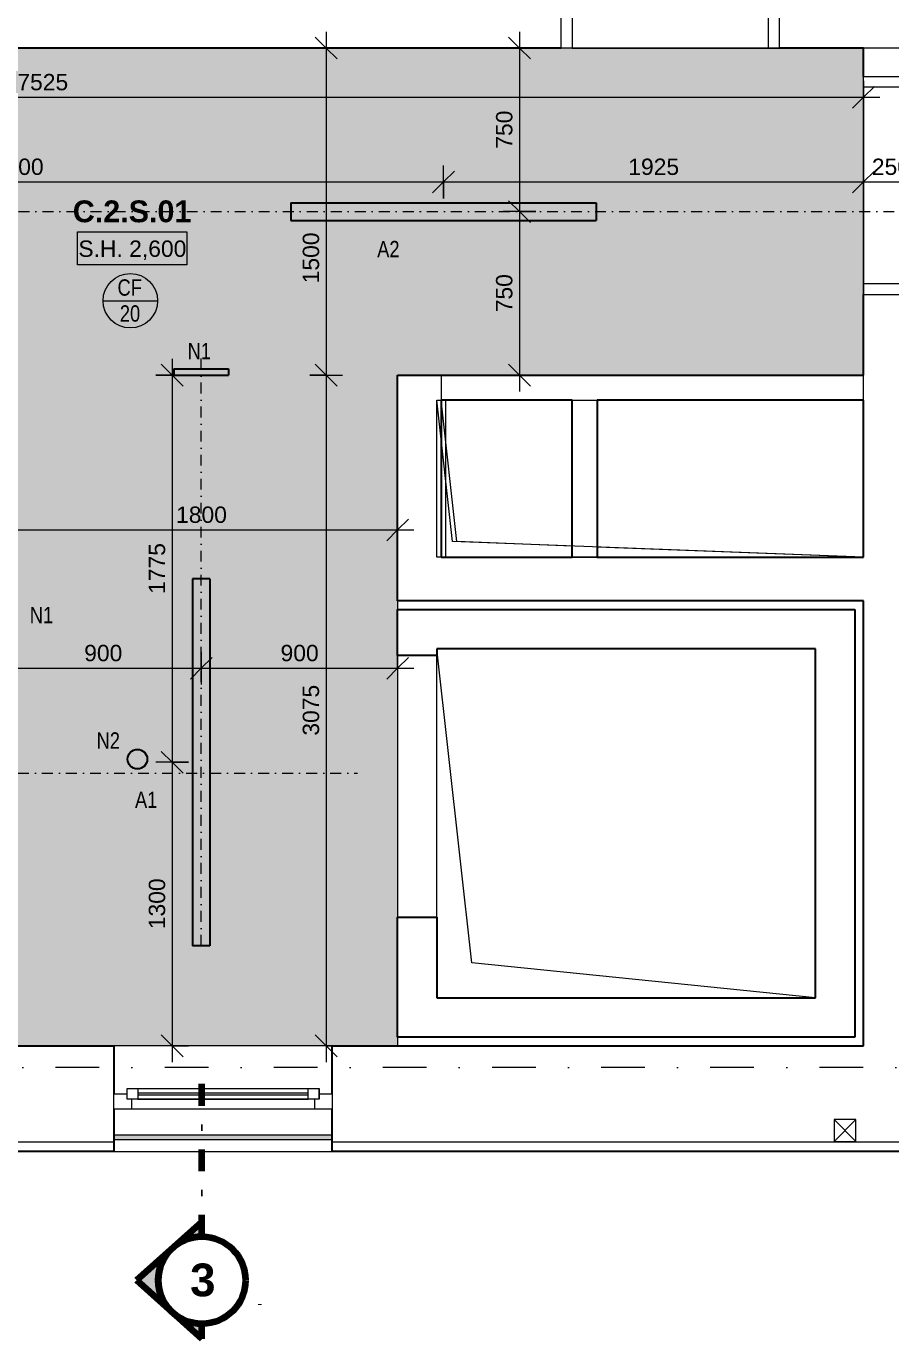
# Model space of a CAD drawing. Header units: millimetres. Extents: x -48130 to -1543, y -7799 to 13735.
# Drawn here: x -36537 to -32575, y -6645 to -627 of the extents above; entities that cross this region are included whole.
import ezdxf

# ---------------------------------------------------------------- set-up
doc = ezdxf.new("R2010")
doc.units = ezdxf.units.MM
for name, pattern in [('ABMV_DashDot_2_2mm-S0_6mm', [110, 50, -30, 0, -30]), ('HA_DashDot_10mm-S3mm', [500, 200, -150, 0, -150]), ('HA_DashDot_2_2mm-S0_6mm', [110, 50, -30, 0, -30]), ('HA_DashDot_6mm-S2mm', [300, 100, -100, 0, -100])]:
    doc.linetypes.add(name, pattern=pattern)
for name, color, linetype, lineweight in [('-UNDERLAY_A-DETL-GENF-OTLN', 9, 'Continuous', 9), ('-UNDERLAY_A-FLOR-HRAL-OTLN', 9, 'Continuous', 9), ('-UNDERLAY_A-GENM-____-OTLN', 9, 'Continuous', 9), ('A-____-____-DIMS', 9, 'Continuous', 5), ('A-____-____-DIMS-50', 9, 'Continuous', 5), ('A-AREA-____-IDEN', 9, 'Continuous', 9), ('A-CLNG-____-IDEN', 9, 'Continuous', 9), ('A-CLNG-____-OTLN', 9, 'Continuous', 9), ('A-CLNG-____-PATT', 9, 'Continuous', 9), ('A-DETL-____-OTLN', 9, 'Continuous', 25), ('A-DETL-GENF-OTLN', 9, 'Continuous', 9), ('A-DOOR-____-MCUT', 9, 'HA_DashDot_2_2mm-S0_6mm', 9), ('A-DOOR-____-OTLN', 9, 'Continuous', 9), ('A-DOOR-FRAM-OTLN', 9, 'Continuous', 9), ('A-FLOR-____-OTLN', 9, 'Continuous', 9), ('A-GENM-____-OTLN', 9, 'Continuous', 9), ('A-GLAZ-____-MCUT', 9, 'Continuous', 5), ('A-GLAZ-____-OTLN', 9, 'Continuous', 5), ('A-WALL-____-MCUT', 9, 'Continuous', 25), ('A-WALL-____-OTLN', 9, 'Continuous', 9), ('E-LITE-EQPM-IDEN', 9, 'Continuous', 9), ('E-LITE-EQPM-OTLN', 9, 'Continuous', 9), ('G-____-____-DIMS', 9, 'Continuous', 5), ('G-____-____-SYMB', 9, 'Continuous', 5), ('I-WALL-____-MCUT', 9, 'Continuous', 25), ('I-WALL-____-OTLN', 9, 'Continuous', 9), ('M-HVAC-DUCT-OTLN', 9, 'Continuous', 9), ('S-GRID-____-OTLN', 9, 'Continuous', 5)]:
    doc.layers.add(name, color=color, linetype=linetype, lineweight=lineweight)
doc.styles.add('Arial_1', font='arial.ttf', dxfattribs={"height": 75})
doc.styles.add('Arial_2', font='arial.ttf', dxfattribs={"width": 0.8, "height": 75})
doc.styles.add('Arial_3', font='arial.ttf', dxfattribs={"height": 50})
doc.styles.add('Arial_B', font='arialbd.ttf', dxfattribs={"height": 100})
doc.styles.add('Arial_B_1', font='arialbd.ttf', dxfattribs={"height": 150})
doc.dimstyles.new('Inner_Dimensions', dxfattribs={"dimscale": 304.8, "dimtxt": 76.519455, "dimasz": 0.328084, "dimexe": 0.246063, "dimexo": 0.0625, "dimgap": 0.032808, "dimtad": 1, "dimdec": 0, "dimzin": 0, "dimdsep": 46, "dimtxsty": 'Arial_1', "dimblk1": 'OBLIQUE', "dimblk2": 'OBLIQUE', "dimsah": 1, "dimcen": 0.09, "dimdle": 0.246063, "dimazin": 0, "dimtfac": 1, "dimtdec": 4, "dimtix": 1, "dimtmove": 0, "dimatfit": 3, "dimfxl": 0.246063, "dimfxlon": 1, "dimtvp": 1, "dimtolj": 1, "dimtzin": 0, "dimlwd": 9, "dimlwe": 9, "dimarcsym": 2})
doc.dimstyles.new('Inner_Dimensions_2', dxfattribs={"dimscale": 304.8, "dimtxt": 76.519455, "dimasz": 0.328084, "dimexe": 0.246063, "dimexo": 0.0625, "dimgap": 0.032808, "dimtad": 1, "dimdec": 0, "dimzin": 0, "dimdsep": 46, "dimtxsty": 'Arial_1', "dimblk1": 'OBLIQUE', "dimblk2": 'OBLIQUE', "dimsah": 1, "dimcen": 0.09, "dimdle": 0.246063, "dimazin": 0, "dimtfac": 1, "dimtdec": 4, "dimtix": 1, "dimtmove": 2, "dimatfit": 3, "dimfxl": 0.246063, "dimfxlon": 1, "dimtvp": 1, "dimtolj": 1, "dimtzin": 0, "dimlwd": 9, "dimlwe": 9, "dimarcsym": 2})

# ---------------------------------------------------------------- blocks, each defined once
blk = doc.blocks.new('HA_GM_Shaft_Rectangle - Default-1963435-DPS_2NP-C')
at = {"layer": '-UNDERLAY_A-DETL-GENF-OTLN'}
for p, q in [((160, -160), (1600, 0)), ((0, -1735), (160, -160))]:
    blk.add_line(p, q, dxfattribs=at)
at = {"layer": '-UNDERLAY_A-GENM-____-OTLN'}
for p, q in [((0, -1735), (0, 0)), ((0, 0), (1600, 0)), ((1600, 0), (1600, -1735)), ((1600, -1735), (0, -1735))]:
    blk.add_line(p, q, dxfattribs=at)
blk = doc.blocks.new('HA_GM_Shaft_Rectangle - Default-1963437-DPS_2NP-C')
at = {"layer": '-UNDERLAY_A-DETL-GENF-OTLN'}
for p, q in [((72, -72), (720, 0)), ((0, -1955), (72, -72))]:
    blk.add_line(p, q, dxfattribs=at)
at = {"layer": '-UNDERLAY_A-GENM-____-OTLN'}
for p, q in [((0, -1955), (0, 0)), ((0, 0), (720, 0)), ((720, 0), (720, -1955)), ((720, -1955), (0, -1955))]:
    blk.add_line(p, q, dxfattribs=at)
blk = doc.blocks.new('Railing - Railing-1637136-DPS_2NP-C')
at = {"layer": '-UNDERLAY_A-FLOR-HRAL-OTLN'}
blk.add_hatch(color=256, dxfattribs=at).paths.add_polyline_path([(-35134.9, -5731.8), (-35134.9, -5711.8), (-36134.9, -5711.8), (-36134.9, -5731.8), (-35191.1, -5731.8)])
for p, q in [((-36134.9, -5731.8), (-36134.9, -5711.8)), ((-35134.9, -5711.8), (-36134.9, -5711.8)), ((-35134.9, -5711.8), (-35134.9, -5731.8)), ((-36134.9, -5731.8), (-35134.9, -5731.8))]:
    blk.add_line(p, q, dxfattribs=at)
blk = doc.blocks.new('HA_DR_Single_Swing_Solid - In_BJ_900x2100_Vstup-2040226-DPS_2NP-C')
at = {"layer": 'A-DOOR-____-MCUT'}
for p, q in [((-450, 125), (450, 125)), ((-450, -125), (450, -125))]:
    blk.add_line(p, q, dxfattribs=at)
at = {"layer": 'A-DOOR-____-OTLN'}
for p, q in [((-500, 125), (500, 125)), ((-450, -85), (-450, -125)), ((-450, -85), (450, -85)), ((450, -85), (450, -125)), ((-500, -125), (500, -125)), ((-450, -125), (450, -125))]:
    blk.add_line(p, q, dxfattribs=at)
at = {"layer": 'A-DOOR-____-OTLN', "lineweight": 5}
blk.add_line((450, -1025), (450, -125), dxfattribs=at)
blk.add_arc((450, -125), 900, 180, 270, dxfattribs=at)
at = {"layer": 'A-DOOR-FRAM-OTLN'}
for p, q in [((-450, 125), (-500, 125)), ((-500, 125), (-500, -125)), ((450, 125), (-450, 125)), ((-450, 125), (-450, -125)), ((450, -125), (450, 125)), ((450, 125), (500, 125)), ((500, 125), (500, -125)), ((-500, -125), (-450, -125)), ((500, -125), (450, -125))]:
    blk.add_line(p, q, dxfattribs=at)
blk = doc.blocks.new('HA_WD_SinglePanel - 1000x2400-1662822-DPS_2NP-C')
at = {"layer": 'A-GLAZ-____-MCUT'}
for p, q in [((-500, 0), (-500, 70)), ((-500, 70), (-420, 70)), ((-420, 70), (-420, 25)), ((420, 25), (420, 70)), ((420, 70), (500, 70)), ((500, 70), (500, 0)), ((-440, 0), (-500, 0)), ((-440, -25), (-440, 25)), ((-440, 25), (-390, 25)), ((-390, 25), (-390, -25)), ((390, 5), (-390, 5)), ((390, -25), (390, 25)), ((390, 25), (440, 25)), ((440, 25), (440, -25)), ((500, 0), (440, 0)), ((-390, -25), (-440, -25)), ((390, -5), (-390, -5)), ((440, -25), (390, -25))]:
    blk.add_line(p, q, dxfattribs=at)
at = {"layer": 'A-GLAZ-____-OTLN'}
for p, q in [((-420, 70), (420, 70)), ((-440, 25), (-440, -25)), ((-440, 25), (440, 25)), ((390, 25), (-390, 25)), ((440, 25), (440, -25)), ((440, -25), (-440, -25)), ((390, -25), (-390, -25))]:
    blk.add_line(p, q, dxfattribs=at)
blk = doc.blocks.new('HA_GM_Shaft_Rectangle - Default-1963423-DPS_2NP-C')
at = {"layer": 'A-DETL-GENF-OTLN'}
for p, q in [((160, -160), (1600, 0)), ((0, -1735), (160, -160))]:
    blk.add_line(p, q, dxfattribs=at)
blk = doc.blocks.new('HA_GM_Shaft_Rectangle - Default-1963421-DPS_2NP-C')
at = {"layer": 'A-DETL-GENF-OTLN'}
for p, q in [((72, -72), (720, 0)), ((51.6, -600), (72, -72)), ((0, -1935), (47.1, -715))]:
    blk.add_line(p, q, dxfattribs=at)
blk = doc.blocks.new('HA_DR_Single_Swing_Solid - In_BJ_900x2100_Vstup-2040222-DPS_2NP-C')
at = {"layer": 'A-DOOR-____-MCUT'}
for p, q in [((-450, 125), (450, 125)), ((-450, -125), (450, -125))]:
    blk.add_line(p, q, dxfattribs=at)
at = {"layer": 'A-DOOR-____-OTLN'}
for p, q in [((-500, 125), (500, 125)), ((-450, -85), (-450, -125)), ((-450, -85), (450, -85)), ((450, -85), (450, -125)), ((-500, -125), (500, -125)), ((-450, -125), (450, -125))]:
    blk.add_line(p, q, dxfattribs=at)
at = {"layer": 'A-DOOR-____-OTLN', "lineweight": 5}
blk.add_line((450, -1025), (450, -125), dxfattribs=at)
blk.add_arc((450, -125), 900, 180, 270, dxfattribs=at)
at = {"layer": 'A-DOOR-FRAM-OTLN'}
for p, q in [((-450, 125), (-500, 125)), ((-500, 125), (-500, -125)), ((450, 125), (-450, 125)), ((-450, 125), (-450, -125)), ((450, -125), (450, 125)), ((450, 125), (500, 125)), ((500, 125), (500, -125)), ((-500, -125), (-450, -125)), ((500, -125), (450, -125))]:
    blk.add_line(p, q, dxfattribs=at)
blk = doc.blocks.new('HA_LF_GenericSymbol_Linear - OS10 svitidlo 1400x80-1787643-DPS_2NP-C')
at = {"layer": 'E-LITE-EQPM-OTLN', "color": 11, "lineweight": 25}
for p, q in [((40, 700), (-40, 700)), ((-40, 700), (-40, -700)), ((40, 700), (40, -700)), ((40, -700), (-40, -700))]:
    blk.add_line(p, q, dxfattribs=at)
blk = doc.blocks.new('HA_LF_GenericSymbol_Linear - OS11 svitidlo 1683x80 A1-2008854-DPS_2NP-C')
at = {"layer": 'E-LITE-EQPM-OTLN', "color": 11, "lineweight": 25}
for p, q in [((40, 841.5), (-40, 841.5)), ((-40, 841.5), (-40, -841.5)), ((40, 841.5), (40, -841.5)), ((40, -841.5), (-40, -841.5))]:
    blk.add_line(p, q, dxfattribs=at)
blk = doc.blocks.new('HA_LF_N3l - Default-1851366-DPS_2NP-C')
at = {"layer": 'E-LITE-EQPM-OTLN', "color": 11, "lineweight": 25}
blk.add_circle((0, 0), 45, dxfattribs=at)
blk = doc.blocks.new('HA_LF_N1 - nouzove svitidlo 250x29-1852620-DPS_2NP-C')
at = {"layer": 'E-LITE-EQPM-OTLN', "color": 11, "lineweight": 25}
for p, q in [((14.5, 125), (-14.5, 125)), ((-14.5, 125), (-14.5, -125)), ((14.5, 125), (14.5, -125)), ((14.5, -125), (-14.5, -125))]:
    blk.add_line(p, q, dxfattribs=at)
blk = doc.blocks.new('DIMBLOCK30-DPS_2NP-C')
at = {"layer": 'A-____-____-DIMS-50', "lineweight": 9, "transparency": 16777216}
for p, q in [((-38524.9, -1415.9), (-38524.9, -1265.9)), ((-38524.9, -1340.9), (-38474.9, -1290.9)), ((-34624.9, -1415.9), (-34624.9, -1265.9)), ((-34624.9, -1340.9), (-34574.9, -1290.9)), ((-38524.9, -1340.9), (-38574.9, -1390.9)), ((-38524.9, -1340.9), (-34624.9, -1340.9)), ((-38524.9, -1340.9), (-38524.9, -1415.9)), ((-34624.9, -1340.9), (-34674.9, -1390.9)), ((-34624.9, -1340.9), (-34624.9, -1415.9))]:
    blk.add_line(p, q, dxfattribs=at)
at = {"layer": 'A-____-____-DIMS-50', "color": 0, "lineweight": 9, "transparency": 16777216, "insert": (-36690.3, -1233.6), "char_height": 75, "width": 276.883, "attachment_point": 1, "line_spacing_factor": 0.941778, "style": 'Arial_1'}
blk.add_mtext('3900', dxfattribs=at)
blk = doc.blocks.new('_Oblique')
at = {"color": 0, "linetype": 'ByBlock', "lineweight": -2}
blk.add_line((-0.5, -0.5), (0.5, 0.5), dxfattribs=at)
blk = doc.blocks.new('DIMBLOCK31-DPS_2NP-C')
at = {"layer": 'A-____-____-DIMS-50', "lineweight": 9, "transparency": 16777216}
for p, q in [((-34624.9, -1415.9), (-34624.9, -1265.9)), ((-34624.9, -1340.9), (-34574.9, -1290.9)), ((-32699.9, -1265.9), (-32699.9, -1415.9)), ((-32699.9, -1340.9), (-32699.9, -1265.9)), ((-32699.9, -1340.9), (-32649.9, -1290.9)), ((-34624.9, -1340.9), (-34674.9, -1390.9)), ((-34624.9, -1340.9), (-32699.9, -1340.9)), ((-34624.9, -1340.9), (-34624.9, -1415.9)), ((-32699.9, -1340.9), (-32749.9, -1390.9))]:
    blk.add_line(p, q, dxfattribs=at)
at = {"layer": 'A-____-____-DIMS-50', "color": 0, "lineweight": 9, "transparency": 16777216, "insert": (-33777.8, -1233.6), "char_height": 75, "width": 276.883, "attachment_point": 1, "line_spacing_factor": 0.941778, "style": 'Arial_1'}
blk.add_mtext('1925', dxfattribs=at)
blk = doc.blocks.new('DIMBLOCK32-DPS_2NP-C')
at = {"layer": 'A-____-____-DIMS-50', "lineweight": 9, "transparency": 16777216}
for p, q in [((-32699.9, -1265.9), (-32699.9, -1415.9)), ((-32699.9, -1340.9), (-32699.9, -1265.9)), ((-32699.9, -1340.9), (-32649.9, -1290.9)), ((-32449.9, -1265.9), (-32449.9, -1415.9)), ((-32449.9, -1340.9), (-32449.9, -1265.9)), ((-32449.9, -1340.9), (-32399.9, -1290.9)), ((-32699.9, -1340.9), (-32749.9, -1390.9)), ((-32699.9, -1340.9), (-32449.9, -1340.9)), ((-32449.9, -1340.9), (-32499.9, -1390.9))]:
    blk.add_line(p, q, dxfattribs=at)
at = {"layer": 'A-____-____-DIMS-50', "color": 0, "lineweight": 9, "transparency": 16777216, "insert": (-32661.4, -1233.6), "char_height": 75, "width": 207.662, "attachment_point": 1, "line_spacing_factor": 0.941778, "style": 'Arial_1'}
blk.add_mtext('250', dxfattribs=at)
blk = doc.blocks.new('DIMBLOCK65-DPS_2NP-C')
at = {"layer": 'A-____-____-DIMS-50', "lineweight": 9, "transparency": 16777216}
for p, q in [((-36634.9, -3495.6), (-36634.9, -3645.6)), ((-36634.9, -3570.6), (-36634.9, -3495.6)), ((-36634.9, -3570.6), (-36584.9, -3520.6)), ((-35734.9, -3495.6), (-35734.9, -3645.6)), ((-35734.9, -3570.6), (-35734.9, -3495.6)), ((-35734.9, -3570.6), (-35684.9, -3520.6)), ((-36709.9, -3570.6), (-35734.9, -3570.6)), ((-36634.9, -3570.6), (-36684.9, -3620.6)), ((-35734.9, -3570.6), (-35784.9, -3620.6))]:
    blk.add_line(p, q, dxfattribs=at)
at = {"layer": 'A-____-____-DIMS-50', "color": 0, "lineweight": 9, "transparency": 16777216, "insert": (-36271.4, -3463.3), "char_height": 75, "width": 207.662, "attachment_point": 1, "line_spacing_factor": 0.941778, "style": 'Arial_1'}
blk.add_mtext('900', dxfattribs=at)
blk = doc.blocks.new('DIMBLOCK66-DPS_2NP-C')
at = {"layer": 'A-____-____-DIMS-50', "lineweight": 9, "transparency": 16777216}
for p, q in [((-35734.9, -3495.6), (-35734.9, -3645.6)), ((-35734.9, -3570.6), (-35734.9, -3495.6)), ((-35734.9, -3570.6), (-35684.9, -3520.6)), ((-34834.9, -3495.6), (-34834.9, -3645.6)), ((-34834.9, -3570.6), (-34834.9, -3495.6)), ((-34834.9, -3570.6), (-34784.9, -3520.6)), ((-35734.9, -3570.6), (-35784.9, -3620.6)), ((-35734.9, -3570.6), (-34759.9, -3570.6)), ((-34834.9, -3570.6), (-34884.9, -3620.6))]:
    blk.add_line(p, q, dxfattribs=at)
at = {"layer": 'A-____-____-DIMS-50', "color": 0, "lineweight": 9, "transparency": 16777216, "insert": (-35371.4, -3463.3), "char_height": 75, "width": 207.662, "attachment_point": 1, "line_spacing_factor": 0.941778, "style": 'Arial_1'}
blk.add_mtext('900', dxfattribs=at)
blk = doc.blocks.new('DIMBLOCK67-DPS_2NP-C')
at = {"layer": 'A-____-____-DIMS-50', "lineweight": 9, "transparency": 16777216}
for p, q in [((-35868.1, -2151.8), (-35868.1, -4001.8)), ((-35868.1, -2226.8), (-35918.1, -2176.8)), ((-35943.1, -2226.8), (-35793.1, -2226.8)), ((-35868.1, -2226.8), (-35943.1, -2226.8)), ((-35868.1, -2226.8), (-35818.1, -2276.8)), ((-35868.1, -4001.8), (-35918.1, -3951.8)), ((-35793.1, -4001.8), (-35943.1, -4001.8)), ((-35868.1, -4001.8), (-35818.1, -4051.8)), ((-35868.1, -4001.8), (-35793.1, -4001.8))]:
    blk.add_line(p, q, dxfattribs=at)
at = {"layer": 'A-____-____-DIMS-50', "color": 0, "lineweight": 9, "transparency": 16777216, "insert": (-35975.5, -3229.7), "char_height": 75, "width": 276.883, "attachment_point": 1, "rotation": 90, "line_spacing_factor": 0.941778, "style": 'Arial_1'}
blk.add_mtext('1775', dxfattribs=at)
blk = doc.blocks.new('DIMBLOCK68-DPS_2NP-C')
at = {"layer": 'A-____-____-DIMS-50', "lineweight": 9, "transparency": 16777216}
for p, q in [((-35868.1, -4001.8), (-35918.1, -3951.8)), ((-35793.1, -4001.8), (-35943.1, -4001.8)), ((-35868.1, -4001.8), (-35868.1, -5376.8)), ((-35868.1, -4001.8), (-35818.1, -4051.8)), ((-35868.1, -4001.8), (-35793.1, -4001.8)), ((-35868.1, -5301.8), (-35918.1, -5251.8)), ((-35793.1, -5301.8), (-35943.1, -5301.8)), ((-35868.1, -5301.8), (-35818.1, -5351.8)), ((-35868.1, -5301.8), (-35793.1, -5301.8))]:
    blk.add_line(p, q, dxfattribs=at)
at = {"layer": 'A-____-____-DIMS-50', "color": 0, "lineweight": 9, "transparency": 16777216, "insert": (-35975.5, -4767.2), "char_height": 75, "width": 276.883, "attachment_point": 1, "rotation": 90, "line_spacing_factor": 0.941778, "style": 'Arial_1'}
blk.add_mtext('1300', dxfattribs=at)
blk = doc.blocks.new('Section - With Sheet Number-366786-DPS_2NP-C')
at = {"layer": 'G-____-____-SYMB'}
h = blk.add_hatch(color=256, dxfattribs=at)
edge = h.paths.add_edge_path()
edge.add_line((1.37, 0), (0, 0))
edge.add_arc((-4, 0), 4, 0, 180)
edge.add_line((-8, 0), (-9.37, 0))
edge.add_line((-9.37, 0), (-4, 6))
edge.add_line((-4, 6), (1.37, 0))
at = {"layer": 'G-____-____-SYMB', "lineweight": 100}
for p, q in [((-4, 6), (-9.37, 0)), ((1.37, 0), (-4, 6)), ((-9.37, 0), (-8, 0)), ((0, 0), (1.37, 0))]:
    blk.add_line(p, q, dxfattribs=at)
blk.add_circle((-4, 0), 4, dxfattribs=at)
blk.add_arc((-4, 0), 4, 0, 180, dxfattribs=at)
blk = doc.blocks.new('Spot Elevations - Generic-448778-DPS_2NP-C')
at = {"layer": 'G-____-____-DIMS', "lineweight": 9}
for p, q in [((-5, 0), (-5, 3)), ((-5, 3), (5, 3)), ((5, 3), (5, 0)), ((5, 0), (-5, 0))]:
    blk.add_line(p, q, dxfattribs=at)
blk = doc.blocks.new('HA_Tag_Ceiling - Group _ Type Mark-1700485-DPS_2NP-C')
at = {"layer": 'A-CLNG-____-IDEN'}
blk.add_line((-2.5, 0), (2.5, 0), dxfattribs=at)
blk.add_circle((0, 0), 2.5, dxfattribs=at)
blk = doc.blocks.new('DIMBLOCK116-DPS_2NP-C')
at = {"layer": 'A-____-____-DIMS-50', "lineweight": 9, "transparency": 16777216}
for p, q in [((-34276.6, -651.8), (-34276.6, -1476.8)), ((-34276.6, -726.8), (-34326.6, -676.8)), ((-34201.6, -726.8), (-34351.6, -726.8)), ((-34276.6, -726.8), (-34226.6, -776.8)), ((-34276.6, -726.8), (-34201.6, -726.8)), ((-34276.6, -1476.8), (-34326.6, -1426.8)), ((-34201.6, -1476.8), (-34351.6, -1476.8)), ((-34276.6, -1476.8), (-34226.6, -1526.8)), ((-34276.6, -1476.8), (-34201.6, -1476.8))]:
    blk.add_line(p, q, dxfattribs=at)
at = {"layer": 'A-____-____-DIMS-50', "color": 0, "lineweight": 9, "transparency": 16777216, "insert": (-34384, -1188.3), "char_height": 75, "width": 207.662, "attachment_point": 1, "rotation": 90, "line_spacing_factor": 0.941778, "style": 'Arial_1'}
blk.add_mtext('750', dxfattribs=at)
blk = doc.blocks.new('DIMBLOCK117-DPS_2NP-C')
at = {"layer": 'A-____-____-DIMS-50', "lineweight": 9, "transparency": 16777216}
for p, q in [((-34276.6, -1476.8), (-34326.6, -1426.8)), ((-34201.6, -1476.8), (-34351.6, -1476.8)), ((-34276.6, -1476.8), (-34276.6, -2301.8)), ((-34276.6, -1476.8), (-34226.6, -1526.8)), ((-34276.6, -1476.8), (-34201.6, -1476.8)), ((-34276.6, -2226.8), (-34326.6, -2176.8)), ((-34201.6, -2226.8), (-34351.6, -2226.8)), ((-34276.6, -2226.8), (-34226.6, -2276.8)), ((-34276.6, -2226.8), (-34201.6, -2226.8))]:
    blk.add_line(p, q, dxfattribs=at)
at = {"layer": 'A-____-____-DIMS-50', "color": 0, "lineweight": 9, "transparency": 16777216, "insert": (-34384, -1938.3), "char_height": 75, "width": 207.662, "attachment_point": 1, "rotation": 90, "line_spacing_factor": 0.941778, "style": 'Arial_1'}
blk.add_mtext('750', dxfattribs=at)
blk = doc.blocks.new('DIMBLOCK140-DPS_2NP-C')
at = {"layer": 'A-____-____-DIMS-50', "lineweight": 9, "transparency": 16777216}
for p, q in [((-40224.9, -877.7), (-40224.9, -1027.7)), ((-40224.9, -952.7), (-40224.9, -877.7)), ((-40224.9, -952.7), (-40174.9, -902.7)), ((-32699.9, -877.7), (-32699.9, -1027.7)), ((-32699.9, -952.7), (-32699.9, -877.7)), ((-32699.9, -952.7), (-32649.9, -902.7)), ((-40299.9, -952.7), (-32624.9, -952.7)), ((-40224.9, -952.7), (-40274.9, -1002.7)), ((-32699.9, -952.7), (-32749.9, -1002.7))]:
    blk.add_line(p, q, dxfattribs=at)
at = {"layer": 'A-____-____-DIMS-50', "color": 0, "lineweight": 9, "transparency": 16777216, "insert": (-36577.8, -845.4), "char_height": 75, "width": 276.883, "attachment_point": 1, "line_spacing_factor": 0.941778, "style": 'Arial_1'}
blk.add_mtext('7525', dxfattribs=at)
blk = doc.blocks.new('DIMBLOCK141-DPS_2NP-C')
at = {"layer": 'A-____-____-DIMS-50', "lineweight": 9, "transparency": 16777216}
for p, q in [((-35162.5, -651.8), (-35162.5, -2226.8)), ((-35162.5, -726.8), (-35212.5, -676.8)), ((-35087.5, -726.8), (-35237.5, -726.8)), ((-35162.5, -726.8), (-35112.5, -776.8)), ((-35162.5, -726.8), (-35087.5, -726.8)), ((-35162.5, -2226.8), (-35212.5, -2176.8)), ((-35237.5, -2226.8), (-35087.5, -2226.8)), ((-35162.5, -2226.8), (-35237.5, -2226.8)), ((-35162.5, -2226.8), (-35112.5, -2276.8))]:
    blk.add_line(p, q, dxfattribs=at)
at = {"layer": 'A-____-____-DIMS-50', "color": 0, "lineweight": 9, "transparency": 16777216, "insert": (-35269.9, -1805.5), "char_height": 75, "width": 276.883, "attachment_point": 1, "rotation": 90, "line_spacing_factor": 0.941778, "style": 'Arial_1'}
blk.add_mtext('1500', dxfattribs=at)
blk = doc.blocks.new('DIMBLOCK142-DPS_2NP-C')
at = {"layer": 'A-____-____-DIMS-50', "lineweight": 9, "transparency": 16777216}
for p, q in [((-35162.5, -2226.8), (-35212.5, -2176.8)), ((-35237.5, -2226.8), (-35087.5, -2226.8)), ((-35162.5, -2226.8), (-35237.5, -2226.8)), ((-35162.5, -2226.8), (-35162.5, -5376.8)), ((-35162.5, -2226.8), (-35112.5, -2276.8)), ((-35162.5, -5301.8), (-35212.5, -5251.8)), ((-35087.5, -5301.8), (-35237.5, -5301.8)), ((-35162.5, -5301.8), (-35112.5, -5351.8)), ((-35162.5, -5301.8), (-35087.5, -5301.8))]:
    blk.add_line(p, q, dxfattribs=at)
at = {"layer": 'A-____-____-DIMS-50', "color": 0, "lineweight": 9, "transparency": 16777216, "insert": (-35269.9, -3879.7), "char_height": 75, "width": 276.883, "attachment_point": 1, "rotation": 90, "line_spacing_factor": 0.941778, "style": 'Arial_1'}
blk.add_mtext('3075', dxfattribs=at)
blk = doc.blocks.new('DIMBLOCK156-DPS_2NP-C')
at = {"layer": 'A-____-____-DIMS-50', "lineweight": 9, "transparency": 16777216}
for p, q in [((-36634.9, -2861.4), (-36634.9, -3011.4)), ((-36634.9, -2936.4), (-36634.9, -2861.4)), ((-36634.9, -2936.4), (-36584.9, -2886.4)), ((-34834.9, -2861.4), (-34834.9, -3011.4)), ((-34834.9, -2936.4), (-34834.9, -2861.4)), ((-34834.9, -2936.4), (-34784.9, -2886.4)), ((-36709.9, -2936.4), (-34759.9, -2936.4)), ((-36634.9, -2936.4), (-36684.9, -2986.4)), ((-34834.9, -2936.4), (-34884.9, -2986.4))]:
    blk.add_line(p, q, dxfattribs=at)
at = {"layer": 'A-____-____-DIMS-50', "color": 0, "lineweight": 9, "transparency": 16777216, "insert": (-35850.3, -2829), "char_height": 75, "width": 276.883, "attachment_point": 1, "line_spacing_factor": 0.941778, "style": 'Arial_1'}
blk.add_mtext('1800', dxfattribs=at)

msp = doc.modelspace()

# ---------------------------------------------------------------- hatches: boundary and pattern name
at = {"layer": 'A-CLNG-____-PATT', "lineweight": 5}
msp.add_hatch(color=256, dxfattribs=at).paths.add_polyline_path([(-34834.9, -5301.8), (-34834.9, -2226.8), (-32699.9, -2226.8), (-32699.9, -726.8), (-40224.9, -726.8), (-40224.9, -2226.8), (-36634.9, -2226.8), (-36634.9, -5301.8), (-35134.9, -5301.8)])

# ---------------------------------------------------------------- linework, layer by layer
at = {"layer": 'A-CLNG-____-OTLN'}
for p, q in [((-34834.9, -3261.8), (-34834.9, -3301.8)), ((-34834.9, -5261.8), (-34834.9, -5301.8))]:
    msp.add_line(p, q, dxfattribs=at)
at = {"layer": 'A-DETL-____-OTLN', "linetype": 'ABMV_DashDot_2_2mm-S0_6mm', "lineweight": 5}
for p, q in [((-39324.9, -1476.8), (-26824.9, -1476.8)), ((-35734.9, -4843.3), (-35734.9, -2103.3)), ((-40318.4, -4051.8), (-35018.4, -4051.8))]:
    msp.add_line(p, q, dxfattribs=at)
at = {"layer": 'A-FLOR-____-OTLN'}
msp.add_line((-34614.9, -2341.8), (-34614.9, -3061.8), dxfattribs=at)
at = {"layer": 'A-WALL-____-MCUT', "lineweight": 9}
for p, q in [((-32449.9, -726.8), (-32699.9, -726.8)), ((-34634.9, -2226.8), (-34634.9, -2341.8)), ((-32699.9, -2341.8), (-32699.9, -2226.8)), ((-34034.9, -3061.8), (-33919.9, -3061.8))]:
    msp.add_line(p, q, dxfattribs=at)
at = {"layer": 'A-WALL-____-MCUT'}
for p, q in [((-40574.9, -5301.8), (-36134.9, -5301.8)), ((-36134.9, -5301.8), (-36134.9, -5521.8)), ((-35134.9, -5301.8), (-32699.9, -5301.8)), ((-35134.9, -5521.8), (-35134.9, -5301.8)), ((-36134.9, -5591.8), (-36134.9, -5786.8)), ((-35134.9, -5786.8), (-35134.9, -5591.8)), ((-36134.9, -5786.8), (-41634.9, -5786.8)), ((-31884.9, -5786.8), (-35134.9, -5786.8))]:
    msp.add_line(p, q, dxfattribs=at)
at = {"layer": 'A-WALL-____-OTLN'}
for p, q in [((-35134.9, -5301.8), (-36134.9, -5301.8)), ((-41634.9, -5741.8), (-36134.9, -5741.8)), ((-35134.9, -5741.8), (-31884.9, -5741.8)), ((-36134.9, -5786.8), (-35134.9, -5786.8))]:
    msp.add_line(p, q, dxfattribs=at)
at = {"layer": 'G-____-____-SYMB', "linetype": 'HA_DashDot_6mm-S2mm', "lineweight": 100}
msp.add_line((-35731.9, -6176.7), (-35731.9, -5314), dxfattribs=at)
at = {"layer": 'I-WALL-____-MCUT'}
for p, q in [((-34084.9, -726.8), (-39124.9, -726.8)), ((-32699.9, -726.8), (-33084.9, -726.8)), ((-32699.9, -856.8), (-32699.9, -726.8)), ((-32699.9, -2226.8), (-32699.9, -1856.8)), ((-34834.9, -3261.8), (-34834.9, -2226.8)), ((-34834.9, -2226.8), (-32699.9, -2226.8)), ((-34634.9, -2341.8), (-34634.9, -3061.8)), ((-34034.9, -2341.8), (-34634.9, -2341.8)), ((-34034.9, -3061.8), (-34034.9, -2341.8)), ((-32699.9, -2341.8), (-33919.9, -2341.8)), ((-33919.9, -2341.8), (-33919.9, -3061.8)), ((-32699.9, -3061.8), (-32699.9, -2341.8)), ((-34634.9, -3061.8), (-34034.9, -3061.8)), ((-33919.9, -3061.8), (-32699.9, -3061.8)), ((-32699.9, -3261.8), (-34834.9, -3261.8)), ((-34834.9, -3511.8), (-34834.9, -3301.8)), ((-34834.9, -3301.8), (-32739.9, -3301.8)), ((-32739.9, -3301.8), (-32739.9, -5261.8)), ((-32699.9, -5301.8), (-32699.9, -3261.8)), ((-32919.9, -3481.8), (-34654.9, -3481.8)), ((-34654.9, -3481.8), (-34654.9, -3511.8)), ((-32919.9, -5081.8), (-32919.9, -3481.8)), ((-34654.9, -3511.8), (-34834.9, -3511.8)), ((-34834.9, -5261.8), (-34834.9, -4711.8)), ((-34834.9, -4711.8), (-34654.9, -4711.8)), ((-34654.9, -4711.8), (-34654.9, -5081.8)), ((-34654.9, -5081.8), (-32919.9, -5081.8)), ((-32739.9, -5261.8), (-34834.9, -5261.8))]:
    msp.add_line(p, q, dxfattribs=at)
at = {"layer": 'I-WALL-____-OTLN'}
for p, q in [((-34834.9, -3511.8), (-34834.9, -4711.8)), ((-34654.9, -4711.8), (-34654.9, -3511.8))]:
    msp.add_line(p, q, dxfattribs=at)
at = {"layer": 'M-HVAC-DUCT-OTLN', "lineweight": 5}
for p, q in [((-32734.9, -5740.1), (-32834.9, -5640.1)), ((-32734.9, -5640.1), (-32834.9, -5740.1)), ((-32734.9, -5640.1), (-32834.9, -5640.1)), ((-32834.9, -5640.1), (-32834.9, -5740.1)), ((-32734.9, -5740.1), (-32734.9, -5640.1)), ((-32834.9, -5740.1), (-32734.9, -5740.1))]:
    msp.add_line(p, q, dxfattribs=at)
at = {"layer": 'S-GRID-____-OTLN', "linetype": 'HA_DashDot_10mm-S3mm', "lineweight": 9}
msp.add_line((-22199.7, -5401.8), (-46530.3, -5401.8), dxfattribs=at)

# ---------------------------------------------------------------- block references
at = {"layer": '-UNDERLAY_A-FLOR-HRAL-OTLN'}
msp.add_blockref('Railing - Railing-1637136-DPS_2NP-C', (0, 0), dxfattribs=at)
at = {"layer": '-UNDERLAY_A-GENM-____-OTLN', "rotation": 89.9999999999996}
for name, p in [('HA_GM_Shaft_Rectangle - Default-1963437-DPS_2NP-C', (-34654.9, -3061.8)), ('HA_GM_Shaft_Rectangle - Default-1963435-DPS_2NP-C', (-34654.9, -5081.8))]:
    msp.add_blockref(name, p, dxfattribs=at)
at = {"layer": 'A-CLNG-____-IDEN', "xscale": 49.99999999999998, "yscale": 49.99999999999998, "zscale": 49.99999999999998}
msp.add_blockref('HA_Tag_Ceiling - Group _ Type Mark-1700485-DPS_2NP-C', (-36060.1, -1885.4), dxfattribs=at)
at = {"layer": 'A-DOOR-____-OTLN'}
for name, p, rotation in [('HA_DR_Single_Swing_Solid - In_BJ_900x2100_Vstup-2040226-DPS_2NP-C', (-33584.9, -601.8), 180), ('HA_DR_Single_Swing_Solid - In_BJ_900x2100_Vstup-2040222-DPS_2NP-C', (-32574.9, -1356.8), 89.9999999999997)]:
    msp.add_blockref(name, p, dxfattribs=dict(at, rotation=rotation))
at = {"layer": 'A-GENM-____-OTLN', "rotation": 89.9999999999996}
for name, p in [('HA_GM_Shaft_Rectangle - Default-1963421-DPS_2NP-C', (-34634.9, -3061.8)), ('HA_GM_Shaft_Rectangle - Default-1963423-DPS_2NP-C', (-34654.9, -5081.8))]:
    msp.add_blockref(name, p, dxfattribs=at)
at = {"layer": 'A-GLAZ-____-OTLN', "rotation": 180}
msp.add_blockref('HA_WD_SinglePanel - 1000x2400-1662822-DPS_2NP-C', (-35634.9, -5521.8), dxfattribs=at)
at = {"layer": 'E-LITE-EQPM-OTLN', "color": 11, "lineweight": 25}
for name, p, rotation in [('HA_LF_GenericSymbol_Linear - OS10 svitidlo 1400x80-1787643-DPS_2NP-C', (-34624.9, -1476.8), 89.9999999999999), ('HA_LF_N1 - nouzove svitidlo 250x29-1852620-DPS_2NP-C', (-35734.9, -2211.5), 89.99999999999787)]:
    msp.add_blockref(name, p, dxfattribs=dict(at, rotation=rotation))
for name, p in [('HA_LF_GenericSymbol_Linear - OS11 svitidlo 1683x80 A1-2008854-DPS_2NP-C', (-35734.9, -4001.8)), ('HA_LF_N3l - Default-1851366-DPS_2NP-C', (-36027.5, -3987.4))]:
    msp.add_blockref(name, p, dxfattribs=at)
at = {"layer": 'G-____-____-DIMS', "lineweight": 9, "xscale": 49.99999999999998, "yscale": 49.99999999999998, "zscale": 49.99999999999998}
msp.add_blockref('Spot Elevations - Generic-448778-DPS_2NP-C', (-36051.3, -1720.1), dxfattribs=at)
at = {"layer": 'G-____-____-SYMB', "lineweight": 100, "xscale": 49.99999999999998, "yscale": 49.99999999999998, "zscale": 49.99999999999998, "rotation": 90}
msp.add_blockref('Section - With Sheet Number-366786-DPS_2NP-C', (-35731.9, -6176.7), dxfattribs=at)

# ---------------------------------------------------------------- texts
at = {"layer": 'A-AREA-____-IDEN', "lineweight": 5, "insert": (-36323.7, -1425.5), "char_height": 100, "width": 673.417, "attachment_point": 1, "style": 'Arial_B'}
msp.add_mtext('C.2.S.01', dxfattribs=at)
at = {"layer": 'A-CLNG-____-IDEN', "lineweight": 5, "char_height": 75, "attachment_point": 1, "style": 'Arial_2'}
for s, insert, width in [('CF', (-36118.6, -1787.3), 137.89), ('20', (-36108, -1906.3), 115.443)]:
    msp.add_mtext(s, dxfattribs=dict(at, insert=insert, width=width))
at = {"layer": 'E-LITE-EQPM-IDEN', "lineweight": 5, "char_height": 75, "attachment_point": 1, "style": 'Arial_2'}
for s, insert, width in [('A2', (-34928.5, -1611.1), 125.063), ('N1', (-35797.4, -2078.6), 131.477), ('N1', (-36520.7, -3289.3), 131.477), ('N2', (-36214.5, -3864.5), 131.477), ('A1', (-36038.5, -4136.1), 125.063)]:
    msp.add_mtext(s, dxfattribs=dict(at, insert=insert, width=width))
at = {"layer": 'G-____-____-DIMS', "lineweight": 9, "insert": (-36298.1, -1609.2), "char_height": 75, "width": 592.246, "attachment_point": 1, "line_spacing_factor": 0.941778, "style": 'Arial_1'}
msp.add_mtext('S.H. 2,600', dxfattribs=at)
at = {"layer": 'G-____-____-SYMB', "attachment_point": 1}
for s, insert, char_height, width, style in [('\\fArial|b1|i0|c0|p34|;3', (-35786, -6300.1), 150, 144.304, 'Arial_B_1'), ('-', (-35478.4, -6457.1), 50, 28.059, 'Arial_3')]:
    msp.add_mtext(s, dxfattribs=dict(at, insert=insert, char_height=char_height, width=width, style=style))

# ---------------------------------------------------------------- dimensions: what is measured, and where the dimension line sits
at = {"layer": 'A-____-____-DIMS', "lineweight": 9}
dim = msp.add_linear_dim(base=(-35162.5, -2226.8), p1=(-35087.5, -726.8), p2=(-35237.5, -2226.8), angle=90, dimstyle='Inner_Dimensions_2', override={"dimpost": '<>', "dimfxl": 1507.481343}, dxfattribs=at)
dim.commit()
dim.dimension.update_dxf_attribs({"geometry": 'DIMBLOCK141-DPS_2NP-C', "text_midpoint": (-35219.9, -1667), "dimtype": 160, "text_rotation": 90})
for base, p1, p2, override, picture, middle in [((-34276.6, -1476.8), (-34201.6, -726.8), (-34201.6, -1476.8), {"dimpost": '<>', "dimfxl": 750}, 'DIMBLOCK116-DPS_2NP-C', (-34324.9, -1101.8)), ((-34276.6, -2226.8), (-34201.6, -1476.8), (-34201.6, -2226.8), {"dimpost": '<>', "dimfxl": 750}, 'DIMBLOCK117-DPS_2NP-C', (-34324.9, -1851.8)), ((-35868.1, -4001.8), (-35943.1, -2226.8), (-35793.1, -4001.8), {"dimpost": '<>', "dimfxl": 1781.326753}, 'DIMBLOCK67-DPS_2NP-C', (-35916.4, -3114.3)), ((-35162.5, -5301.8), (-35237.5, -2226.8), (-35087.5, -5301.8), {"dimpost": '<>', "dimfxl": 3078.656363}, 'DIMBLOCK142-DPS_2NP-C', (-35210.8, -3764.3)), ((-35868.1, -5301.8), (-35793.1, -4001.8), (-35793.1, -5301.8), {"dimpost": '<>', "dimfxl": 1300}, 'DIMBLOCK68-DPS_2NP-C', (-35916.4, -4651.8))]:
    dim = msp.add_linear_dim(base=base, p1=p1, p2=p2, angle=90, dimstyle='Inner_Dimensions', override=override, dxfattribs=at)
    dim.commit()
    dim.dimension.update_dxf_attribs({"geometry": picture, "text_midpoint": middle})
for base, p1, p2, override, picture, middle in [((-32699.9, -952.7), (-40224.9, -877.7), (-32699.9, -877.7), {"dimpost": '<>', "dimfxl": 7525}, 'DIMBLOCK140-DPS_2NP-C', (-36462.4, -904.4)), ((-34624.9, -1340.9), (-38524.9, -1415.9), (-34624.9, -1415.9), {"dimpost": '<>', "dimfxl": 3900}, 'DIMBLOCK30-DPS_2NP-C', (-36574.9, -1292.6)), ((-32699.9, -1340.9), (-34624.9, -1415.9), (-32699.9, -1265.9), {"dimpost": '<>', "dimfxl": 1930.835311}, 'DIMBLOCK31-DPS_2NP-C', (-33662.4, -1292.6)), ((-32449.9, -1340.9), (-32699.9, -1265.9), (-32449.9, -1265.9), {"dimpost": '<>', "dimfxl": 250}, 'DIMBLOCK32-DPS_2NP-C', (-32574.9, -1292.6)), ((-34834.9, -2936.4), (-36634.9, -2861.4), (-34834.9, -2861.4), {"dimpost": '<>', "dimfxl": 1800}, 'DIMBLOCK156-DPS_2NP-C', (-35734.9, -2888.1)), ((-35734.9, -3570.6), (-36634.9, -3495.6), (-35734.9, -3495.6), {"dimpost": '<>', "dimfxl": 900}, 'DIMBLOCK65-DPS_2NP-C', (-36184.9, -3522.4)), ((-34834.9, -3570.6), (-35734.9, -3495.6), (-34834.9, -3495.6), {"dimpost": '<>', "dimfxl": 900}, 'DIMBLOCK66-DPS_2NP-C', (-35284.9, -3522.4))]:
    dim = msp.add_linear_dim(base=base, p1=p1, p2=p2, dimstyle='Inner_Dimensions', override=override, dxfattribs=at)
    dim.commit()
    dim.dimension.update_dxf_attribs({"geometry": picture, "text_midpoint": middle})

doc.saveas('drawing.dxf')
